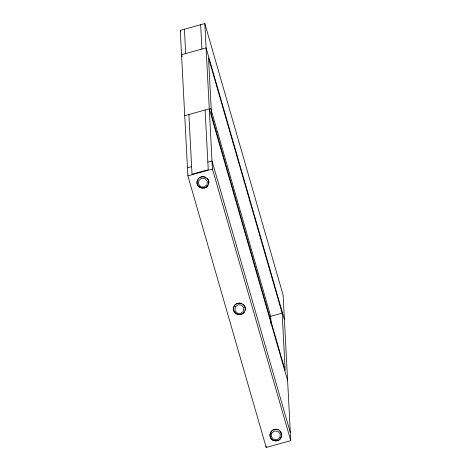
<?xml version="1.0" encoding="UTF-8"?>
<svg xmlns="http://www.w3.org/2000/svg" width="471" height="471" viewBox="0 0 471 471"><rect width="100%" height="100%" fill="white"/><g stroke="black" fill="none" stroke-linecap="round" stroke-linejoin="round"><path stroke-width="0.71" d="M197.161 181.005C195.159 188.217 206.975 191.038 208.641 183.831C210.643 176.613 198.821 173.799 197.161 181.011A5.923 5.787 -2.8 0 0 204.502 187.982L206.363 187.105L207.799 185.656M245.097 310.254C247.098 303.041 235.282 300.221 233.616 307.428C231.614 314.64 243.43 317.46 245.097 310.254A5.923 5.787 -3.2 0 0 243.495 304.69M244.255 312.085C242.224 314.975 237.79 315.417 235.223 312.997A5.923 5.787 -2.8 0 1 237.749 303.277L239.804 303.071L241.8 303.565M198.003 179.174C199.651 176.913 202.76 176.072 205.338 177.137M180.252 30.368L204.808 23.55L283.124 295.123L290.748 440.632L266.192 447.45L187.876 175.877L180.252 30.368L180.658 31.781M181.529 54.724L206.086 47.907L284.402 319.479M184.72 115.683L209.283 108.86L287.593 380.433M187.452 167.776L191.62 166.616M207.841 162.112L212.015 160.952L290.324 432.525M187.876 175.877L212.439 169.06L204.808 23.55M270.919 316.276L282.147 313.162L208.535 57.88L211.538 115.177L285.149 370.459L282.147 313.162M278.208 429.84C270.136 426.09 266.345 440.361 275.323 440.891C284.266 441.698 282.753 426.991 274.163 429.558A5.923 5.787 -2.8 0 0 271.632 439.272C274.723 442.287 280.457 440.744 281.511 436.529A5.923 5.787 -3.2 0 0 279.909 430.971M210.714 108.306L270.701 316.335L271.084 323.683M181.729 55.431L182.136 56.844M212.439 169.06L290.748 440.632M266.121 446.102L266.192 447.45M200.64 24.71L201.918 49.066M205.115 110.02L208.241 169.695L192.021 174.199L188.895 114.524M184.42 29.214L185.698 53.57M207.034 178.268A5.923 5.787 -3.2 0 1 208.641 183.825M198.856 180.475L198.438 183.931L200.64 186.657L204.173 187.058L206.969 184.897L207.387 181.441L205.185 178.715L201.653 178.315L198.856 180.475M235.312 306.898L234.894 310.354L237.096 313.08L240.628 313.48L243.425 311.325L243.848 307.869L241.641 305.137L238.108 304.737L235.312 306.898M271.726 433.179L271.308 436.635L273.51 439.361L277.048 439.761L279.839 437.606L280.263 434.15L278.061 431.418L274.522 431.018L271.726 433.179"/></g></svg>
